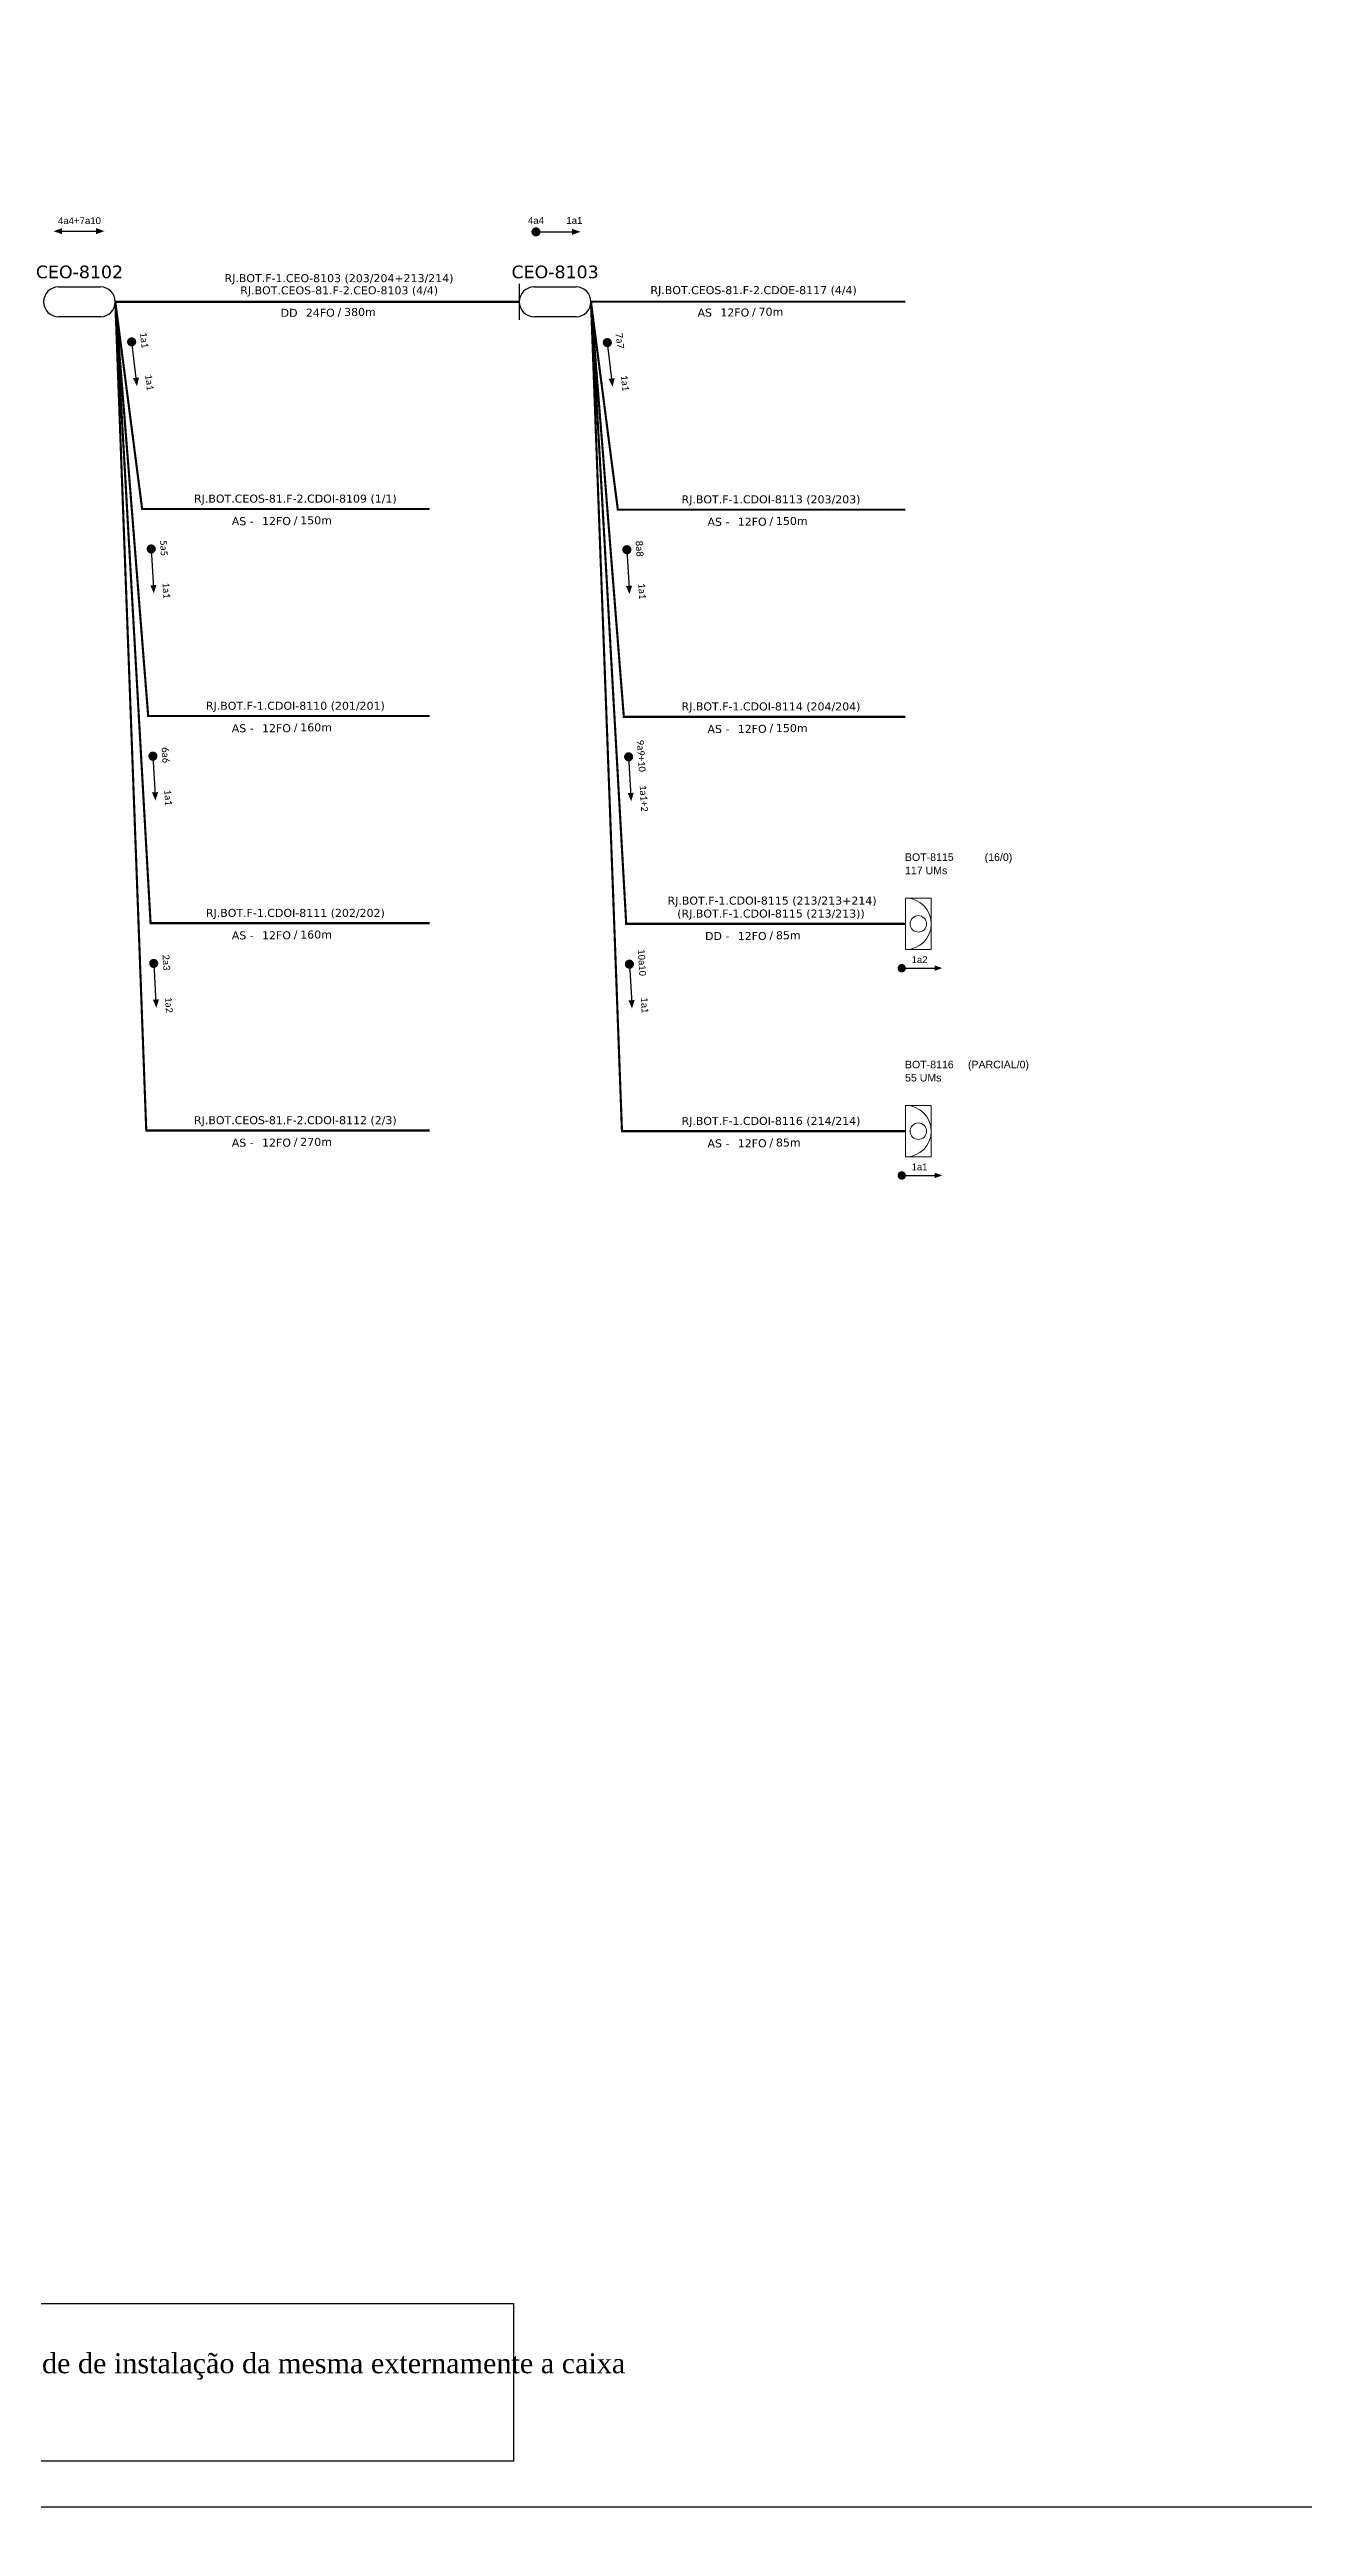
# Model space of a CAD drawing. Header units: metres. Extents: x -1286 to 457, y -500 to 94.
# Drawn here: x -1054 to -865.4, y -499.8 to -130.3 of the extents above; entities that cross this region are included whole.
import ezdxf
from ezdxf.enums import TextEntityAlignment as Align

# ---------------------------------------------------------------- set-up
doc = ezdxf.new("R2010")
doc.units = ezdxf.units.M
for name, color, linetype, lineweight in [("20.0-LEGENDA DOS CDO'S", 1, 'Continuous', 0), ('20.1-CDO_INTERIOR', 1, 'Continuous', 0), ('40.1-ETIQUETAS', 1, 'Continuous', 20)]:
    doc.layers.add(name, color=color, linetype=linetype, lineweight=lineweight)
for name, color, linetype in [('20.5-CEO', 1, 'Continuous'), ('CAP a instalar', 1, 'Continuous'), ('SETA', 7, 'Continuous'), ('UNIFILAR', 7, 'Continuous')]:
    doc.layers.add(name, color=color, linetype=linetype)
doc.styles.add('ARIAL', font='arial.ttf')
doc.styles.add('siredit', font='verdana.ttf')
doc.linetypes.add('FENCELINE1', pattern='A,0.25,-0.1,[133,ltypeshp.shx,S=0.1,R=0,X=-0.1,Y=0],-0.1,1', length=1.45)

# ---------------------------------------------------------------- blocks, each defined once
blk = doc.blocks.new('ETIQUETA_RS5F')
at = {"layer": '40.1-ETIQUETAS', "color": 0, "style": 'siredit'}
blk.add_text('/', height=1.5, dxfattribs=at).set_placement((1.58, -1.95), align=Align.MIDDLE_RIGHT)
for tag, p in [('ETIQUETA_R_PRIMARIA', (1.21, 4.1)), ('ETIQUETA_R_SECUNDARIA', (1.21, 2.1)), ('F_ATIVAS/F_MORTAS', (1.14, -4.24))]:
    blk.add_attdef(tag, text='', height=1.5, dxfattribs=at).set_placement(p, align=Align.MIDDLE_CENTER)
for tag, p in [('TIPO_CABO', (-6.58, -2.12)), ('CAP_CABO', (0.4, -2.09))]:
    blk.add_attdef(tag, text='', height=1.5, dxfattribs=at).set_placement(p, align=Align.MIDDLE_RIGHT)
blk.add_attdef('METROS', text='', height=1.5, dxfattribs=at).set_placement((2.14, -1.95), align=Align.MIDDLE_LEFT)
for tag, p in [('FUSÃO_1', (0.85, -8.39)), ('FUSÃO_2', (0.85, -10.6)), ('FUSÃO_3', (0.85, -12.93)), ('FUSÃO_4', (0.85, -15.14)), ('FUSÃO_5', (0.85, -17.16))]:
    blk.add_attdef(tag, text='', height=1.5, dxfattribs=at).set_placement(p, align=Align.CENTER)
blk = doc.blocks.new('CDOI_INT')
at = {"layer": '20.1-CDO_INTERIOR', "color": 0, "lineweight": 18}
blk.add_lwpolyline([(4.25, -4.25), (4.25, 4.25), (0, 4.25), (0, -4.25)], close=True, dxfattribs=at)
blk.add_circle((2.12, 0), 1.36, dxfattribs=at)
blk.add_arc((0, 0), 4.25, 270, 90, dxfattribs=at)
at = {"layer": "20.0-LEGENDA DOS CDO'S", "color": 0, "style": 'ARIAL'}
for tag, p in [('CDO_N', (-0.08, 10.38)), ('SURVEY', (-0.08, 8.2)), ('SPLITER_1', (21.18, 10.38)), ('SPLITER_2', (21.19, 8.68)), ('SAP', (-0.08, 6.23)), ('1:XX', (5.94, -2.22)), ('UMS', (5.94, -4.24))]:
    blk.add_attdef(tag, p, '', height=1.36, dxfattribs=at)
blk.add_attdef('FIBRAS_UTILIZADAS', text='', height=1.36, dxfattribs=at).set_placement((15.34, 10.38), align=Align.CENTER)
blk = doc.blocks.new('SAN')
at = {"layer": 'SETA'}
blk.add_lwpolyline([(-2.58, 0), (6.02, 0)], dxfattribs=at)
for points in [[(-2.1, -0.66), (-3.93, 0), (-2.1, 0.67)], [(5.33, 0.68), (7.16, 0.01), (5.33, -0.65)]]:
    blk.add_solid(points, dxfattribs=at)

msp = doc.modelspace()

# ---------------------------------------------------------------- linework, layer by layer
at = {"color": 0}
for p, q in [((-1262.5, -469.23), (-984.25, -469.23)), ((-984.25, -469.23), (-984.25, -492.93)), ((-984.25, -492.93), (-1262.5, -492.93))]:
    msp.add_line(p, q, dxfattribs=at)
msp.add_lwpolyline([(-1286.07, -499.81), (-445.07, -499.81), (-445.07, 94.19), (-1286.07, 94.19)], close=True)
for points, const_width in [([(-981.21, -157.81, 1), (-980.53, -157.81, 1)], 0.688), ([(-1041.69, -174.01, 1), (-1041.61, -174.69, 1)], 0.687), ([(-970.18, -174.12, 1), (-970.1, -174.8, 1)], 0.687), ([(-967.22, -205.25, 1), (-967.18, -205.94, 1)], 0.687), ([(-966.96, -236.39, 1), (-966.92, -237.07, 1)], 0.687), ([(-926.2, -268.5, 1), (-925.57, -268.5, 1)], 0.625), ([(-926.2, -268.5, 1), (-925.57, -268.5, 1)], 0.625), ([(-926.2, -299.66, 1), (-925.57, -299.66, 1)], 0.625), ([(-926.2, -299.66, 1), (-925.57, -299.66, 1)], 0.625)]:
    msp.add_lwpolyline(points, format="xyb", close=True, dxfattribs=dict(const_width=const_width))
at = {"color": 7, "const_width": 0.687}
for points in [[(-1038.73, -205.14, 1), (-1038.69, -205.83, 1)], [(-1038.47, -236.28, 1), (-1038.43, -236.97, 1)], [(-1038.35, -267.45, 1), (-1038.31, -268.13, 1)]]:
    msp.add_lwpolyline(points, format="xyb", close=True, dxfattribs=at)
at = {"color": 3, "const_width": 0.687}
msp.add_lwpolyline([(-966.84, -267.55, 1), (-966.8, -268.24, 1)], format="xyb", close=True, dxfattribs=at)
at = {"layer": '20.5-CEO', "color": 7}
for p, q in [((-1052.64, -166.08), (-1046.35, -166.08)), ((-1046.35, -170.57), (-1052.64, -170.57))]:
    msp.add_line(p, q, dxfattribs=at)
at = {"layer": '20.5-CEO', "color": 5}
for p, q in [((-981.14, -166.08), (-974.84, -166.08)), ((-974.84, -170.57), (-981.14, -170.57))]:
    msp.add_line(p, q, dxfattribs=at)
msp.add_lwpolyline([(-983.38, -165.62), (-983.38, -171.03)], dxfattribs=at)
at = {"layer": '20.5-CEO', "color": 7}
for centre, start, end in [((-1052.64, -168.33), 90, 270), ((-1046.35, -168.33), 270, 90)]:
    msp.add_arc(centre, 2.24, start, end, dxfattribs=at)
at = {"layer": '20.5-CEO', "color": 5}
for centre, start, end in [((-981.14, -168.33), 90, 270), ((-974.84, -168.33), 270, 90)]:
    msp.add_arc(centre, 2.24, start, end, dxfattribs=at)
at = {"layer": 'CAP a instalar', "color": 7, "linetype": 'FENCELINE1', "ltscale": 7, "const_width": 0.321}
for points in [[(-996.83, -261.74), (-1038.8, -261.74), (-1044.11, -168.29)], [(-996.83, -199.47), (-1040.07, -199.47), (-1044.1, -168.33)], [(-996.83, -230.6), (-1039.16, -230.6), (-1044.1, -168.33)], [(-983.38, -168.33), (-1044.1, -168.33)], [(-996.83, -292.9), (-1039.45, -292.9), (-1044.1, -168.35)], [(-925.33, -168.3), (-972.6, -168.3), (-972.6, -168.3)], [(-925.32, -199.57), (-968.56, -199.57), (-972.59, -168.43)], [(-925.32, -230.71), (-967.66, -230.71), (-972.6, -168.43)]]:
    msp.add_lwpolyline(points, dxfattribs=at)
at = {"layer": 'CAP a instalar', "color": 1, "ltscale": 7, "const_width": 0.321}
msp.add_lwpolyline([(-925.32, -261.84), (-967.3, -261.84), (-972.6, -168.39)], dxfattribs=at)
at = {"layer": 'CAP a instalar', "color": 3, "linetype": 'FENCELINE1', "ltscale": 7, "const_width": 0.321}
msp.add_lwpolyline([(-925.32, -293.01), (-967.94, -293.01), (-972.59, -168.45)], dxfattribs=at)
at = {"layer": 'SETA'}
for points in [[(-980.87, -157.81), (-974.96, -157.81)], [(-1041.65, -174.35), (-1040.95, -180.22)], [(-970.14, -174.46), (-969.44, -180.33)], [(-967.2, -205.59), (-966.86, -211.49)], [(-966.94, -236.73), (-966.6, -242.63)], [(-925.89, -268.5), (-920.51, -268.5)], [(-925.89, -268.5), (-920.51, -268.5)], [(-925.89, -299.66), (-920.51, -299.66)], [(-925.89, -299.66), (-920.51, -299.66)]]:
    msp.add_lwpolyline(points, dxfattribs=at)
at = {"layer": 'SETA', "color": 7}
for points in [[(-1038.71, -205.49), (-1038.37, -211.39)], [(-1038.45, -236.63), (-1038.11, -242.53)], [(-1038.33, -267.79), (-1037.99, -273.69)]]:
    msp.add_lwpolyline(points, dxfattribs=at)
at = {"layer": 'SETA', "color": 3}
msp.add_lwpolyline([(-966.82, -267.89), (-966.48, -273.8)], dxfattribs=at)
at = {"layer": 'SETA'}
for points in [[(-975.43, -157.35), (-974.17, -157.81), (-975.43, -158.26)], [(-1040.54, -179.7), (-1040.85, -181), (-1041.45, -179.8)], [(-969.04, -179.8), (-969.34, -181.11), (-969.95, -179.91)], [(-966.42, -210.99), (-966.81, -212.28), (-967.34, -211.05)], [(-966.16, -242.13), (-966.55, -243.41), (-967.08, -242.18)], [(-920.94, -268.07), (-919.8, -268.49), (-920.94, -268.91)], [(-920.94, -268.07), (-919.8, -268.49), (-920.94, -268.91)], [(-920.94, -299.24), (-919.8, -299.65), (-920.94, -300.07)], [(-920.94, -299.24), (-919.8, -299.65), (-920.94, -300.07)]]:
    msp.add_solid(points, dxfattribs=at)
at = {"layer": 'SETA', "color": 7}
for points in [[(-1037.93, -210.89), (-1038.31, -212.17), (-1038.84, -210.94)], [(-1037.67, -242.03), (-1038.06, -243.31), (-1038.59, -242.08)], [(-1037.55, -273.19), (-1037.93, -274.47), (-1038.46, -273.24)]]:
    msp.add_solid(points, dxfattribs=at)
at = {"layer": 'SETA', "color": 3}
msp.add_solid([(-966.04, -273.29), (-966.43, -274.58), (-966.96, -273.35)], dxfattribs=at)

# ---------------------------------------------------------------- block references
at = {"layer": '20.1-CDO_INTERIOR', "color": 1, "ltscale": 11}
ref = msp.add_blockref('CDOI_INT', (-925.32, -261.84), dxfattribs=dict(at, xscale=0.9115621912387717, yscale=0.9115621912387717, zscale=0.9115621912387717))
ref.add_attrib('CDO_N', 'BOT-8115', (-925.4, -252.38), dxfattribs={"layer": "20.0-LEGENDA DOS CDO'S", "color": 0, "height": 1.137, "style": 'ARIAL'})
ref.add_attrib('FIBRAS_UTILIZADAS', '(16/0)', dxfattribs={"layer": "20.0-LEGENDA DOS CDO'S", "color": 0, "height": 1.137, "style": 'ARIAL'}).set_placement((-911.34, -252.38), align=Align.CENTER)
ref.add_attrib('SURVEY', '117 UMs', (-925.39, -254.37), dxfattribs={"layer": "20.0-LEGENDA DOS CDO'S", "color": 0, "height": 1.137, "style": 'ARIAL'})
at = {"layer": '20.1-CDO_INTERIOR', "color": 3, "ltscale": 11}
ref = msp.add_blockref('CDOI_INT', (-925.32, -293.01), dxfattribs=dict(at, xscale=0.9115621912387717, yscale=0.9115621912387717, zscale=0.9115621912387717))
ref.add_attrib('CDO_N', 'BOT-8116', (-925.4, -283.55), dxfattribs={"layer": "20.0-LEGENDA DOS CDO'S", "color": 0, "height": 1.137, "style": 'ARIAL'})
ref.add_attrib('FIBRAS_UTILIZADAS', '(PARCIAL/0)', dxfattribs={"layer": "20.0-LEGENDA DOS CDO'S", "color": 0, "height": 1.1375, "style": 'ARIAL'}).set_placement((-911.34, -283.55), align=Align.CENTER)
ref.add_attrib('SURVEY', '55 UMs', (-925.39, -285.53), dxfattribs={"layer": "20.0-LEGENDA DOS CDO'S", "color": 0, "height": 1.137, "style": 'ARIAL'})
at = {"layer": '40.1-ETIQUETAS', "color": 7}
ref = msp.add_blockref('ETIQUETA_RS5F', (-1011.4, -168.28), dxfattribs=dict(at, xscale=0.8018999896867169, yscale=0.8018999896867169, zscale=0.8018999896867169))
ref.add_attrib('ETIQUETA_R_PRIMARIA', 'RJ.BOT.F-1.CEO-8103 (203/204+213/214)', dxfattribs={"color": 0, "height": 1.2028, "style": 'siredit'}).set_placement((-1010.48, -164.77), align=Align.MIDDLE_CENTER)
ref.add_attrib('ETIQUETA_R_SECUNDARIA', 'RJ.BOT.CEOS-81.F-2.CEO-8103 (4/4)', dxfattribs={"color": 0, "height": 1.2028, "style": 'siredit'}).set_placement((-1010.45, -166.6), align=Align.MIDDLE_CENTER)
ref.add_attrib('TIPO_CABO', 'DD', dxfattribs={"color": 0, "height": 1.203, "style": 'siredit'}).set_placement((-1016.71, -169.98), align=Align.MIDDLE_RIGHT)
ref.add_attrib('CAP_CABO', '24FO', dxfattribs={"color": 0, "height": 1.203, "style": 'siredit'}).set_placement((-1011.11, -169.96), align=Align.MIDDLE_RIGHT)
ref.add_attrib('METROS', '380m', dxfattribs={"color": 0, "height": 1.203, "style": 'siredit'}).set_placement((-1009.71, -169.85), align=Align.MIDDLE_LEFT)
ref = msp.add_blockref('ETIQUETA_RS5F', (-949.1, -168.26), dxfattribs=dict(at, xscale=0.8018999896867169, yscale=0.8018999896867169, zscale=0.8018999896867169))
ref.add_attrib('ETIQUETA_R_SECUNDARIA', 'RJ.BOT.CEOS-81.F-2.CDOE-8117 (4/4)', dxfattribs={"color": 0, "height": 1.2028, "style": 'siredit'}).set_placement((-948.15, -166.57), align=Align.MIDDLE_CENTER)
ref.add_attrib('TIPO_CABO', 'AS', dxfattribs={"color": 0, "height": 1.203, "style": 'siredit'}).set_placement((-954.4, -169.95), align=Align.MIDDLE_RIGHT)
ref.add_attrib('CAP_CABO', '12FO', dxfattribs={"color": 0, "height": 1.203, "style": 'siredit'}).set_placement((-948.8, -169.93), align=Align.MIDDLE_RIGHT)
ref.add_attrib('METROS', '70m', dxfattribs={"color": 0, "height": 1.203, "style": 'siredit'}).set_placement((-947.4, -169.82), align=Align.MIDDLE_LEFT)
ref = msp.add_blockref('ETIQUETA_RS5F', (-1017.99, -199.6), dxfattribs=dict(at, xscale=0.8018999896867169, yscale=0.8018999896867169, zscale=0.8018999896867169))
ref.add_attrib('ETIQUETA_R_SECUNDARIA', 'RJ.BOT.CEOS-81.F-2.CDOI-8109 (1/1)', dxfattribs={"color": 0, "height": 1.2028, "style": 'siredit'}).set_placement((-1017.04, -197.91), align=Align.MIDDLE_CENTER)
ref.add_attrib('TIPO_CABO', 'AS -', dxfattribs={"color": 0, "height": 1.203, "style": 'siredit'}).set_placement((-1023.3, -201.3), align=Align.MIDDLE_RIGHT)
ref.add_attrib('CAP_CABO', '12FO', dxfattribs={"color": 0, "height": 1.203, "style": 'siredit'}).set_placement((-1017.7, -201.28), align=Align.MIDDLE_RIGHT)
ref.add_attrib('METROS', '150m', dxfattribs={"color": 0, "height": 1.203, "style": 'siredit'}).set_placement((-1016.3, -201.17), align=Align.MIDDLE_LEFT)
ref = msp.add_blockref('ETIQUETA_RS5F', (-946.49, -199.7), dxfattribs=dict(at, xscale=0.8018999896867169, yscale=0.8018999896867169, zscale=0.8018999896867169))
ref.add_attrib('ETIQUETA_R_SECUNDARIA', 'RJ.BOT.F-1.CDOI-8113 (203/203)', dxfattribs={"color": 0, "height": 1.2028, "style": 'siredit'}).set_placement((-945.54, -198.02), align=Align.MIDDLE_CENTER)
ref.add_attrib('TIPO_CABO', 'AS -', dxfattribs={"color": 0, "height": 1.203, "style": 'siredit'}).set_placement((-951.79, -201.4), align=Align.MIDDLE_RIGHT)
ref.add_attrib('CAP_CABO', '12FO', dxfattribs={"color": 0, "height": 1.203, "style": 'siredit'}).set_placement((-946.19, -201.38), align=Align.MIDDLE_RIGHT)
ref.add_attrib('METROS', '150m', dxfattribs={"color": 0, "height": 1.203, "style": 'siredit'}).set_placement((-944.79, -201.27), align=Align.MIDDLE_LEFT)
ref = msp.add_blockref('ETIQUETA_RS5F', (-1017.99, -230.74), dxfattribs=dict(at, xscale=0.8018999896867169, yscale=0.8018999896867169, zscale=0.8018999896867169))
ref.add_attrib('ETIQUETA_R_SECUNDARIA', 'RJ.BOT.F-1.CDOI-8110 (201/201)', dxfattribs={"color": 0, "height": 1.2028, "style": 'siredit'}).set_placement((-1017.04, -229.05), align=Align.MIDDLE_CENTER)
ref.add_attrib('TIPO_CABO', 'AS -', dxfattribs={"color": 0, "height": 1.203, "style": 'siredit'}).set_placement((-1023.3, -232.43), align=Align.MIDDLE_RIGHT)
ref.add_attrib('CAP_CABO', '12FO', dxfattribs={"color": 0, "height": 1.203, "style": 'siredit'}).set_placement((-1017.7, -232.42), align=Align.MIDDLE_RIGHT)
ref.add_attrib('METROS', '160m', dxfattribs={"color": 0, "height": 1.203, "style": 'siredit'}).set_placement((-1016.3, -232.3), align=Align.MIDDLE_LEFT)
ref = msp.add_blockref('ETIQUETA_RS5F', (-946.49, -230.84), dxfattribs=dict(at, xscale=0.8018999896867169, yscale=0.8018999896867169, zscale=0.8018999896867169))
ref.add_attrib('ETIQUETA_R_SECUNDARIA', 'RJ.BOT.F-1.CDOI-8114 (204/204)', dxfattribs={"color": 0, "height": 1.2028, "style": 'siredit'}).set_placement((-945.54, -229.15), align=Align.MIDDLE_CENTER)
ref.add_attrib('TIPO_CABO', 'AS -', dxfattribs={"color": 0, "height": 1.203, "style": 'siredit'}).set_placement((-951.79, -232.54), align=Align.MIDDLE_RIGHT)
ref.add_attrib('CAP_CABO', '12FO', dxfattribs={"color": 0, "height": 1.203, "style": 'siredit'}).set_placement((-946.19, -232.52), align=Align.MIDDLE_RIGHT)
ref.add_attrib('METROS', '150m', dxfattribs={"color": 0, "height": 1.203, "style": 'siredit'}).set_placement((-944.79, -232.41), align=Align.MIDDLE_LEFT)
ref = msp.add_blockref('ETIQUETA_RS5F', (-1017.99, -261.87), dxfattribs=dict(at, xscale=0.8018999896867169, yscale=0.8018999896867169, zscale=0.8018999896867169))
ref.add_attrib('ETIQUETA_R_SECUNDARIA', 'RJ.BOT.F-1.CDOI-8111 (202/202)', dxfattribs={"color": 0, "height": 1.2028, "style": 'siredit'}).set_placement((-1017.04, -260.19), align=Align.MIDDLE_CENTER)
ref.add_attrib('TIPO_CABO', 'AS -', dxfattribs={"color": 0, "height": 1.203, "style": 'siredit'}).set_placement((-1023.3, -263.57), align=Align.MIDDLE_RIGHT)
ref.add_attrib('CAP_CABO', '12FO', dxfattribs={"color": 0, "height": 1.203, "style": 'siredit'}).set_placement((-1017.7, -263.55), align=Align.MIDDLE_RIGHT)
ref.add_attrib('METROS', '160m', dxfattribs={"color": 0, "height": 1.203, "style": 'siredit'}).set_placement((-1016.3, -263.44), align=Align.MIDDLE_LEFT)
ref = msp.add_blockref('ETIQUETA_RS5F', (-1017.99, -293.04), dxfattribs=dict(at, xscale=0.8018999896867169, yscale=0.8018999896867169, zscale=0.8018999896867169))
ref.add_attrib('ETIQUETA_R_SECUNDARIA', 'RJ.BOT.CEOS-81.F-2.CDOI-8112 (2/3)', dxfattribs={"color": 0, "height": 1.2028, "style": 'siredit'}).set_placement((-1017.04, -291.35), align=Align.MIDDLE_CENTER)
ref.add_attrib('TIPO_CABO', 'AS -', dxfattribs={"color": 0, "height": 1.203, "style": 'siredit'}).set_placement((-1023.3, -294.73), align=Align.MIDDLE_RIGHT)
ref.add_attrib('CAP_CABO', '12FO', dxfattribs={"color": 0, "height": 1.203, "style": 'siredit'}).set_placement((-1017.7, -294.72), align=Align.MIDDLE_RIGHT)
ref.add_attrib('METROS', '270m', dxfattribs={"color": 0, "height": 1.203, "style": 'siredit'}).set_placement((-1016.3, -294.61), align=Align.MIDDLE_LEFT)
at = {"layer": '40.1-ETIQUETAS', "color": 3}
ref = msp.add_blockref('ETIQUETA_RS5F', (-946.49, -293.14), dxfattribs=dict(at, xscale=0.8018999896867169, yscale=0.8018999896867169, zscale=0.8018999896867169))
ref.add_attrib('ETIQUETA_R_SECUNDARIA', 'RJ.BOT.F-1.CDOI-8116 (214/214)', dxfattribs={"color": 0, "height": 1.2028, "style": 'siredit'}).set_placement((-945.54, -291.46), align=Align.MIDDLE_CENTER)
ref.add_attrib('TIPO_CABO', 'AS -', dxfattribs={"color": 0, "height": 1.203, "style": 'siredit'}).set_placement((-951.79, -294.84), align=Align.MIDDLE_RIGHT)
ref.add_attrib('CAP_CABO', '12FO', dxfattribs={"color": 0, "height": 1.203, "style": 'siredit'}).set_placement((-946.19, -294.82), align=Align.MIDDLE_RIGHT)
ref.add_attrib('METROS', '85m', dxfattribs={"color": 0, "height": 1.203, "style": 'siredit'}).set_placement((-944.79, -294.71), align=Align.MIDDLE_LEFT)
at = {"layer": 'UNIFILAR', "color": 5, "lineweight": -3, "xscale": 0.6875, "yscale": 0.6875, "zscale": 0.6875}
msp.add_blockref('SAN', (-1050.67, -157.71), dxfattribs=at)

# ---------------------------------------------------------------- texts
at = {"style": 'ARIAL'}
for s, p in [('4a4+7a10', (-1049.49, -156.64)), ('4a4', (-980.87, -156.61)), ('1a1', (-975.1, -156.61)), ('1a2', (-923.2, -267.73)), ('1a1', (-923.2, -298.89))]:
    msp.add_text(s, height=1.031, dxfattribs=at).set_placement(p, align=Align.CENTER)
at = {"color": 3, "style": 'ARIAL'}
for s, p in [('10a10', (-965.55, -265.7)), ('1a1', (-965.11, -272.93))]:
    msp.add_text(s, height=1.031, rotation=273.3058, dxfattribs=at).set_placement(p)
at = {"char_height": 1.0312, "width": 17.4342, "attachment_point": 5}
for s, insert, rotation in [('{\\fCalibri|b0|i0|c0|p34;\\C7;1a1}', (-1039.76, -174.09), 276.7812), ('{\\fCalibri|b0|i0|c0|p34;\\C7;7a7}', (-968.25, -174.19), 276.7812), ('{\\fCalibri|b0|i0|c0|p34;\\C7;1a1}', (-1038.98, -180.44), 276.7812), ('{\\fCalibri|b0|i0|c0|p34;\\C7;1a1}', (-967.48, -180.55), 276.7812), ('{\\fCalibri|b0|i0|c0|p34;\\C7;8a8}', (-965.3, -205.44), 273.3058), ('{\\fCalibri|b0|i0|c0|p34;\\C7;1a1}', (-964.91, -211.83), 273.3058), ('{\\fCalibri|b0|i0|c0|p34;\\C7;9a9+\\C1;10}', (-965.04, -236.58), 273.3058), ('{\\fCalibri|b0|i0|c0|p34;\\C7;1a1+2}', (-964.65, -242.97), 273.3058)]:
    msp.add_mtext(s, dxfattribs=dict(at, insert=insert, rotation=rotation))
at = {"color": 7, "char_height": 1.0312, "width": 17.4342, "attachment_point": 5, "rotation": 273.3058}
for s, insert in [('{\\fCalibri|b0|i0|c0|p34;\\C7;5a5}', (-1036.81, -205.34)), ('{\\fCalibri|b0|i0|c0|p34;\\C7;1a1}', (-1036.42, -211.73)), ('{\\fCalibri|b0|i0|c0|p34;\\C7;6a6}', (-1036.55, -236.47)), ('{\\fCalibri|b0|i0|c0|p34;\\C7;1a1}', (-1036.16, -242.86)), ('{\\fCalibri|b0|i0|c0|p34;\\C7;2a3}', (-1036.43, -267.64)), ('{\\fCalibri|b0|i0|c0|p34;\\C7;1a2}', (-1036.04, -274.03))]:
    msp.add_mtext(s, dxfattribs=dict(at, insert=insert))
at = {"insert": (-1257.77, -471.72), "char_height": 3, "width": 277.1819, "attachment_point": 1, "style": 'ARIAL'}
msp.add_mtext('Medidas das caixas internas =  Largura x Altura x Profundidade (cm)\\PObs.:{\\fTimes New Roman|b0|i0|c0|p16;Caso o tamanho da caixa de telefonia não comporte a CDOIA para instalação, favor verificar a possibilidade de instalação da mesma externamente a caixa}', dxfattribs=at)
at = {"layer": '20.5-CEO', "color": 7, "style": 'siredit'}
msp.add_attdef('CEO-8102', text='SAP 324607', height=1.901, dxfattribs=at).set_placement((-1049.49, -162.88), align=Align.TOP_CENTER)
at = {"layer": '20.5-CEO', "color": 5, "style": 'siredit'}
msp.add_attdef('CEO-8103', text='SAP 324607', height=1.901, dxfattribs=at).set_placement((-977.99, -162.88), align=Align.TOP_CENTER)
at = {"layer": '40.1-ETIQUETAS', "color": 1, "style": 'siredit'}
msp.add_text('RJ.BOT.F-1.CDOI-8115 (213/213+214)', height=1.2028, dxfattribs=at).set_placement((-945.38, -258.34), align=Align.MIDDLE_CENTER)
at = {"layer": '40.1-ETIQUETAS', "color": 5, "style": 'siredit'}
msp.add_text('(RJ.BOT.F-1.CDOI-8115 (213/213))', height=1.2028, dxfattribs=at).set_placement((-945.54, -260.29), align=Align.MIDDLE_CENTER)
at = {"layer": '40.1-ETIQUETAS', "color": 1, "style": 'siredit'}
for s, height, p in [('DD -', 1.203, (-951.79, -263.67)), ('12FO', 1.203, (-946.19, -263.66)), ('/', 1.2, (-945.22, -263.55))]:
    msp.add_text(s, height=height, dxfattribs=at).set_placement(p, align=Align.MIDDLE_RIGHT)
msp.add_text('85m', height=1.203, dxfattribs=at).set_placement((-944.79, -263.55), align=Align.MIDDLE_LEFT)

doc.saveas('drawing.dxf')
